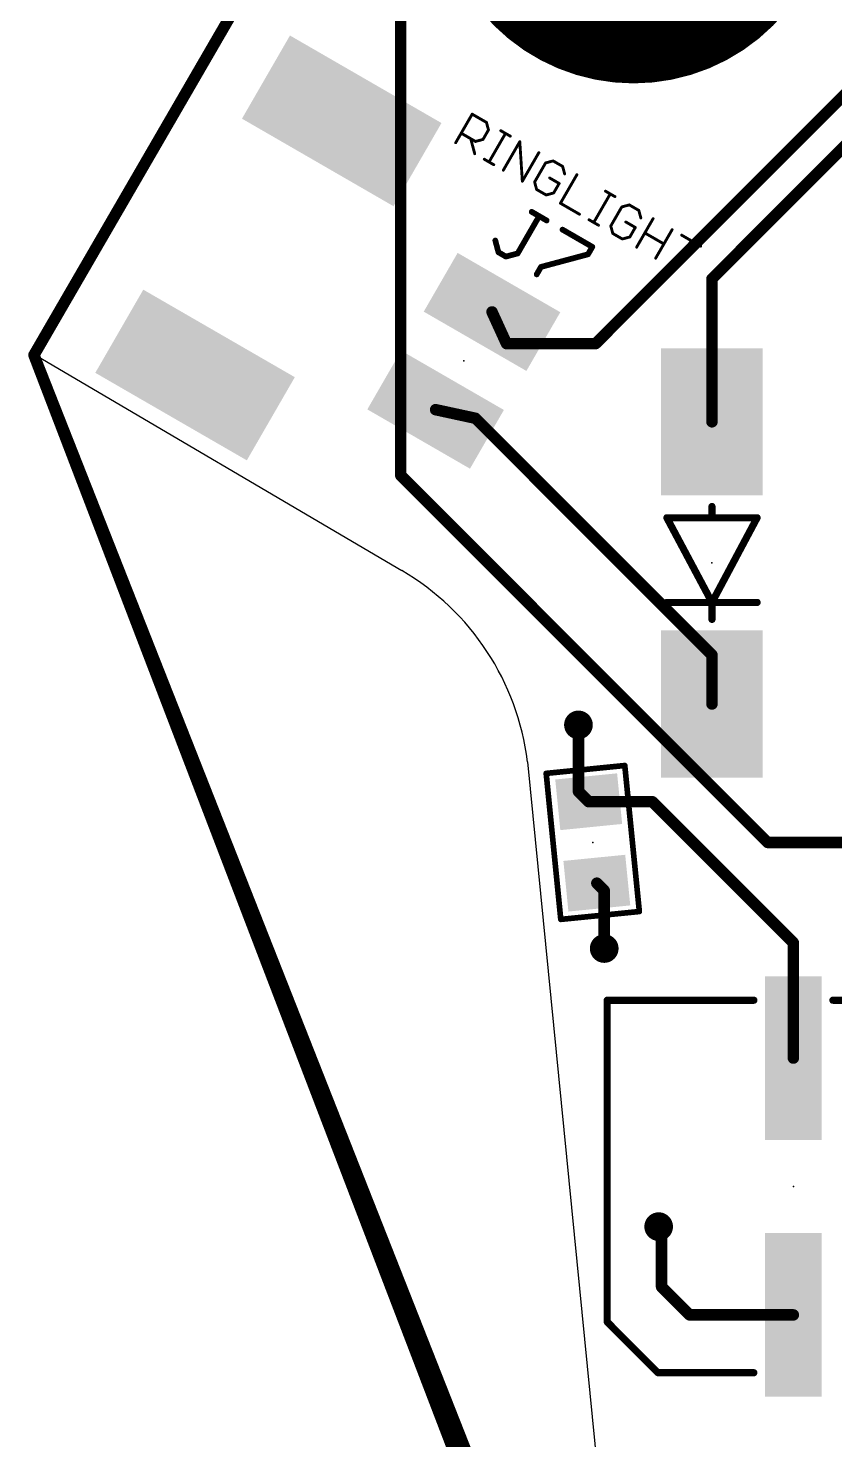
# Model space of a CAD drawing. Extents: x -0.2 to 82.8, y -0.2 to 76.
# Drawn here: x -0.15 to 14.15, y 30.72 to 55.73 of the extents above; entities that cross this region are included whole.
import ezdxf

# ---------------------------------------------------------------- set-up
doc = ezdxf.new("R2010")
doc.units = 0
for name, color, linetype in [('1', 22, 'CONTINUOUS'), ('15', 22, 'CONTINUOUS'), ('16', 175, 'CONTINUOUS'), ('18', 82, 'CONTINUOUS'), ('2', 175, 'CONTINUOUS'), ('20', 7, 'CONTINUOUS'), ('21', 253, 'CONTINUOUS'), ('23', 7, 'CONTINUOUS'), ('25', 253, 'CONTINUOUS'), ('29', 253, 'CONTINUOUS'), ('31', 253, 'CONTINUOUS')]:
    doc.layers.add(name, color=color, linetype=linetype)

# ---------------------------------------------------------------- blocks, each defined once
blk = doc.blocks.new('RECT')
blk.add_solid([(-0.5, -0.5), (0.5, -0.5), (-0.5, 0.5), (0.5, 0.5)])
blk = doc.blocks.new('ROUNDV')
at = {"const_width": 0.5}
blk.add_lwpolyline([(0, -0.25, 1), (0, 0.25, 1), (0, -0.25)], format="xyb", dxfattribs=at)

msp = doc.modelspace()

# ---------------------------------------------------------------- linework, layer by layer
at = {"layer": '1', "const_width": 0.2032}
for points in [[(9.906, 50.1396), (15.1892, 55.4228)], [(15.6972, 55.0164), (11.9684, 51.2876)], [(11.9684, 51.2876), (11.9684, 48.7534)], [(8.0692, 50.7008), (8.3256, 50.1396)], [(8.3256, 50.1396), (9.906, 50.1396)], [(7.7748, 48.8164), (7.0692, 48.9688)], [(7.7748, 48.8164), (11.9684, 44.6228)], [(11.9684, 44.6228), (11.9684, 43.7534)], [(9.6012, 43.3832), (9.6012, 42.2038)], [(9.6012, 42.2038), (9.7832, 42.0218)], [(9.7832, 42.0218), (10.9118, 42.0218)], [(10.9118, 42.0218), (13.4112, 39.5224)], [(10.0584, 40.4478), (9.9272, 40.579)], [(10.0584, 39.4208), (10.0584, 40.4478)], [(13.4112, 39.5224), (13.4112, 37.4794)], [(11.0744, 34.4424), (11.0236, 34.4932)], [(11.0744, 33.4264), (11.0744, 34.4424)], [(11.5714, 32.9294), (11.0744, 33.4264)], [(13.4112, 32.9294), (11.5714, 32.9294)]]:
    msp.add_lwpolyline(points, dxfattribs=at)
at = {"layer": '1', "const_width": 0.1016}
for points in [[(12.0192, 51.2876, 1), (11.9176, 51.2876)], [(11.9325, 51.3235, 1), (12.0043, 51.2517)], [(8.1154, 50.7219, 1), (8.023, 50.6797)], [(8.3256, 50.1904, 1), (8.3256, 50.0888)], [(8.2794, 50.1185, 1), (8.3718, 50.1607)], [(9.8701, 50.1755, 1), (9.9419, 50.1037)], [(9.906, 50.0888, 1), (9.906, 50.1904)], [(7.0799, 49.0184, 1), (7.0585, 48.9191)], [(7.8107, 48.8523, 1), (7.7389, 48.7805)], [(7.7641, 48.7667, 1), (7.7856, 48.866)], [(11.9176, 48.7534, 1), (12.0192, 48.7534)], [(12.0192, 44.6228, 1), (11.9176, 44.6228)], [(11.9325, 44.5869, 1), (12.0043, 44.6587)], [(11.9176, 43.7534, 1), (12.0192, 43.7534)], [(9.652, 43.3832, 1), (9.5504, 43.3832)], [(9.6371, 42.2397, 1), (9.5653, 42.1679)], [(9.5504, 42.2038, 1), (9.652, 42.2038)], [(9.7832, 42.0726, 1), (9.7832, 41.971)], [(9.7473, 41.9859, 1), (9.8191, 42.0577)], [(10.9477, 42.0577, 1), (10.8759, 41.9859)], [(10.9118, 41.971, 1), (10.9118, 42.0726)], [(9.9631, 40.6149, 1), (9.8913, 40.5431)], [(10.1092, 40.4478, 1), (10.0076, 40.4478)], [(10.0225, 40.4119, 1), (10.0943, 40.4837)], [(13.462, 39.5224, 1), (13.3604, 39.5224)], [(13.3753, 39.4865, 1), (13.4471, 39.5583)], [(10.0076, 39.4208, 1), (10.1092, 39.4208)], [(13.3604, 37.4794, 1), (13.462, 37.4794)], [(11.0595, 34.5291, 1), (10.9877, 34.4573)], [(11.1252, 34.4424, 1), (11.0236, 34.4424)], [(11.0385, 34.4065, 1), (11.1103, 34.4783)], [(11.1103, 33.4623, 1), (11.0385, 33.3905)], [(11.0236, 33.4264, 1), (11.1252, 33.4264)], [(11.5714, 32.9802, 1), (11.5714, 32.8786)], [(11.5355, 32.8935, 1), (11.6073, 32.9653)], [(13.4112, 32.8786, 1), (13.4112, 32.9802)]]:
    msp.add_lwpolyline(points, format="xyb", dxfattribs=at)
at = {"layer": '15', "const_width": 0.2032}
for points in [[(-0.0508, 49.9364), (12.4968, 71.5772)], [(10.668, 22.7584), (-0.0508, 49.9364)]]:
    msp.add_lwpolyline(points, dxfattribs=at)
at = {"layer": '15', "const_width": 0.1016}
for points in [[(-0.0035, 49.955, 1), (-0.0981, 49.9178)], [(-0.0947, 49.9619, 1), (-0.0069, 49.9109)]]:
    msp.add_lwpolyline(points, format="xyb", dxfattribs=at)
at = {"layer": '16', "const_width": 0.2032}
for points in [[(6.4516, 59.69), (6.4516, 47.8028)], [(6.4516, 47.8028), (12.954, 41.3004)], [(12.954, 41.3004), (29.464, 41.3004)]]:
    msp.add_lwpolyline(points, dxfattribs=at)
at = {"layer": '16', "const_width": 0.1016}
for points in [[(6.4875, 47.8387, 1), (6.4157, 47.7669)], [(6.4008, 47.8028, 1), (6.5024, 47.8028)], [(12.954, 41.3512, 1), (12.954, 41.2496)], [(12.9181, 41.2645, 1), (12.9899, 41.3363)]]:
    msp.add_lwpolyline(points, format="xyb", dxfattribs=at)
at = {"layer": '2', "const_width": 0.2032}
for points in [[(12.4968, 71.5772), (-0.0508, 49.9364)], [(-0.0508, 49.9364), (10.1092, 23.4188)]]:
    msp.add_lwpolyline(points, dxfattribs=at)
at = {"layer": '2', "const_width": 0.1016}
for points in [[(-0.0034, 49.9546, 1), (-0.0982, 49.9182)], [(-0.0947, 49.9619, 1), (-0.0069, 49.9109)]]:
    msp.add_lwpolyline(points, format="xyb", dxfattribs=at)
at = {"layer": '20'}
for p, q in [((12.5, 71.58), (0, 49.92)), ((0, 49.92), (6.47, 46.12)), ((8.7, 42.73), (10.67, 22.8))]:
    msp.add_line(p, q, dxfattribs=at)
at = {"layer": '20', "const_width": 3.5}
msp.add_lwpolyline([(10.578, 56.5, 1), (10.578, 60, 1), (10.578, 56.5)], format="xyb", dxfattribs=at)
at = {"layer": '20'}
msp.add_arc((4.1457, 42.1626), 4.5895, 7.102, 59.5732, dxfattribs=at)
at = {"layer": '21'}
for points, const_width in [([(7.4252, 53.6987), (7.7176, 54.205)], 0.0508), ([(7.7176, 54.205), (7.9708, 54.0588)], 0.0508), ([(7.9708, 54.0588), (8.0064, 53.9257)], 0.0508), ([(7.7759, 53.7213), (7.5227, 53.8674)], 0.0508), ([(7.6915, 53.77), (7.7628, 53.5038)], 0.0508), ([(7.909, 53.7569), (7.7759, 53.7213)], 0.0508), ([(8.0064, 53.9257), (7.909, 53.7569)], 0.0508), ([(8.016, 53.3576), (8.3083, 53.8639)], 0.0508), ([(8.224, 53.9127), (8.3927, 53.8152)], 0.0508), ([(8.2692, 53.2114), (8.5615, 53.7178)], 0.0508), ([(8.5615, 53.7178), (8.6067, 53.0165)], 0.0508), ([(8.6067, 53.0165), (8.8991, 53.5229)], 0.0508), ([(7.9316, 53.4063), (8.1004, 53.3088)], 0.0508), ([(9.0192, 53.341), (8.8243, 53.0034)], 0.0508), ([(9.1523, 53.3767), (9.0192, 53.341)], 0.0508), ([(9.3211, 53.2792), (9.1523, 53.3767)], 0.0508), ([(9.3567, 53.1461), (9.3211, 53.2792)], 0.0508), ([(8.8243, 53.0034), (8.8599, 52.8703)], 0.0508), ([(9.2593, 52.9773), (9.0905, 53.0748)], 0.0508), ([(9.5742, 53.1331), (9.2819, 52.6267)], 0.0508), ([(8.8599, 52.8703), (9.0287, 52.7729)], 0.0508), ([(9.0287, 52.7729), (9.1618, 52.8085)], 0.0508), ([(9.1618, 52.8085), (9.2593, 52.9773)], 0.0508), ([(9.8726, 52.2856), (10.165, 52.792)], 0.0508), ([(10.0806, 52.8407), (10.2494, 52.7433)], 0.0508), ([(9.2819, 52.6267), (9.6195, 52.4318)], 0.0508), ([(10.3694, 52.5614), (10.1745, 52.2238)], 0.0508), ([(10.5026, 52.5971), (10.3694, 52.5614)], 0.0508), ([(10.6714, 52.4996), (10.5026, 52.5971)], 0.0508), ([(10.707, 52.3665), (10.6714, 52.4996)], 0.0508), ([(9.7883, 52.3344), (9.957, 52.2369)], 0.0508), ([(10.6096, 52.1977), (10.4408, 52.2952)], 0.0508), ([(10.6322, 51.8471), (10.9245, 52.3535)], 0.0508), ([(10.1745, 52.2238), (10.2102, 52.0907)], 0.0508), ([(10.2102, 52.0907), (10.379, 51.9933)], 0.0508), ([(10.379, 51.9933), (10.5121, 52.0289)], 0.0508), ([(10.5121, 52.0289), (10.6096, 52.1977)], 0.0508), ([(10.7784, 52.1003), (11.1159, 51.9054)], 0.0508), ([(11.2621, 52.1586), (10.9698, 51.6522)], 0.0508), ([(11.4309, 52.0611), (11.7685, 51.8662)], 0.0508), ([(11.3073, 51.4573), (11.5997, 51.9637)], 0.0508), ([(11.9684, 47.0534), (11.9684, 47.2534)], 0.127), ([(11.9684, 47.0534), (11.1684, 47.0534)], 0.127), ([(11.1684, 47.0534), (11.9684, 45.5534)], 0.127), ([(12.7684, 47.0534), (11.9684, 47.0534)], 0.127), ([(11.9684, 45.5534), (12.7684, 47.0534)], 0.127), ([(11.1684, 45.5534), (11.9684, 45.5534)], 0.127), ([(11.9684, 45.5534), (11.9684, 45.2534)], 0.127), ([(11.9684, 45.5534), (12.7684, 45.5534)], 0.127), ([(9.0295, 42.5244), (10.4226, 42.6635)], 0.1), ([(9.2878, 39.9373), (9.0295, 42.5244)], 0.1), ([(10.4226, 42.6635), (10.6809, 40.0764)], 0.1), ([(10.6809, 40.0764), (9.2878, 39.9373)], 0.1), ([(10.1112, 32.8044), (10.1112, 38.5044)], 0.127), ([(12.7112, 38.5044), (10.1112, 38.5044)], 0.127), ([(16.7112, 38.5044), (14.1112, 38.5044)], 0.127), ([(11.0112, 31.9044), (10.1112, 32.8044)], 0.127), ([(12.7112, 31.9044), (11.0112, 31.9044)], 0.127)]:
    msp.add_lwpolyline(points, dxfattribs=dict(at, const_width=const_width))
for points, const_width in [([(7.7239, 54.216, 1), (7.7112, 54.194)], 0.0254), ([(7.7286, 54.1987, 1), (7.7066, 54.2114)], 0.0254), ([(7.983, 54.0621, 1), (7.9585, 54.0556)], 0.0254), ([(7.9644, 54.0478, 1), (7.9771, 54.0698)], 0.0254), ([(7.529, 53.8784, 1), (7.5163, 53.8564)], 0.0254), ([(7.7037, 53.7733, 1), (7.6792, 53.7667)], 0.0254), ([(7.898, 53.7633, 1), (7.92, 53.7506)], 0.0254), ([(7.9123, 53.7447, 1), (7.9057, 53.7692)], 0.0254), ([(7.9942, 53.9224, 1), (8.0187, 53.929)], 0.0254), ([(8.0174, 53.9194, 1), (7.9954, 53.9321)], 0.0254), ([(8.2303, 53.9237, 1), (8.2176, 53.9017)], 0.0254), ([(8.3193, 53.8576, 1), (8.2973, 53.8703)], 0.0254), ([(8.3864, 53.8042, 1), (8.3991, 53.8262)], 0.0254), ([(7.4142, 53.705, 1), (7.4362, 53.6923)], 0.0254), ([(7.7726, 53.7335, 1), (7.7792, 53.709)], 0.0254), ([(7.7695, 53.7103, 1), (7.7822, 53.7323)], 0.0254), ([(8.5742, 53.7186, 1), (8.5488, 53.7169)], 0.0254), ([(8.5725, 53.7114, 1), (8.5505, 53.7241)], 0.0254), ([(8.9101, 53.5165, 1), (8.8881, 53.5292)], 0.0254), ([(7.7505, 53.5005, 1), (7.7751, 53.507)], 0.0254), ([(7.938, 53.4173, 1), (7.9253, 53.3953)], 0.0254), ([(8.005, 53.3639, 1), (8.027, 53.3512)], 0.0254), ([(8.094, 53.2979, 1), (8.1067, 53.3198)], 0.0254), ([(9.0159, 53.3533, 1), (9.0224, 53.3287)], 0.0254), ([(9.0302, 53.3347, 1), (9.0082, 53.3474)], 0.0254), ([(9.1586, 53.3877, 1), (9.1459, 53.3657)], 0.0254), ([(9.1556, 53.3644, 1), (9.149, 53.389)], 0.0254), ([(9.3333, 53.2825, 1), (9.3088, 53.276)], 0.0254), ([(9.3147, 53.2682, 1), (9.3274, 53.2902)], 0.0254), ([(8.2582, 53.2178, 1), (8.2802, 53.205)], 0.0254), ([(8.5957, 53.0229, 1), (8.6177, 53.0101)], 0.0254), ([(8.5941, 53.0157, 1), (8.6194, 53.0173)], 0.0254), ([(8.8365, 53.0067, 1), (8.812, 53.0002)], 0.0254), ([(9.0968, 53.0858, 1), (9.0841, 53.0638)], 0.0254), ([(9.3445, 53.1428, 1), (9.369, 53.1494)], 0.0254), ([(9.5852, 53.1267, 1), (9.5632, 53.1394)], 0.0254), ([(8.8133, 53.0098, 1), (8.8353, 52.9971)], 0.0254), ([(8.8663, 52.8813, 1), (8.8536, 52.8593)], 0.0254), ([(8.8477, 52.867, 1), (8.8722, 52.8736)], 0.0254), ([(9.0254, 52.7851, 1), (9.032, 52.7606)], 0.0254), ([(9.0224, 52.7619, 1), (9.0351, 52.7839)], 0.0254), ([(9.1508, 52.8149, 1), (9.1728, 52.8022)], 0.0254), ([(9.1651, 52.7963, 1), (9.1585, 52.8208)], 0.0254), ([(9.2703, 52.971, 1), (9.2483, 52.9837)], 0.0254), ([(9.2529, 52.9663, 1), (9.2656, 52.9883)], 0.0254), ([(10.0869, 52.8517, 1), (10.0743, 52.8297)], 0.0254), ([(10.176, 52.7856, 1), (10.154, 52.7983)], 0.0254), ([(9.2882, 52.6377, 1), (9.2755, 52.6157)], 0.0254), ([(9.2709, 52.6331, 1), (9.2929, 52.6203)], 0.0254), ([(10.243, 52.7323, 1), (10.2557, 52.7543)], 0.0254), ([(10.3662, 52.5737, 1), (10.3727, 52.5491)], 0.0254), ([(10.3804, 52.5551, 1), (10.3584, 52.5678)], 0.0254), ([(10.5089, 52.6081, 1), (10.4962, 52.5861)], 0.0254), ([(10.5058, 52.5848, 1), (10.4993, 52.6094)], 0.0254), ([(10.6836, 52.5029, 1), (10.6591, 52.4964)], 0.0254), ([(10.665, 52.4886, 1), (10.6777, 52.5106)], 0.0254), ([(9.6131, 52.4208, 1), (9.6258, 52.4428)], 0.0254), ([(9.7946, 52.3453, 1), (9.7819, 52.3234)], 0.0254), ([(9.8616, 52.292, 1), (9.8836, 52.2793)], 0.0254), ([(10.4471, 52.3062, 1), (10.4344, 52.2842)], 0.0254), ([(10.6948, 52.3632, 1), (10.7193, 52.3698)], 0.0254), ([(10.9355, 52.3471, 1), (10.9135, 52.3598)], 0.0254), ([(9.9507, 52.2259, 1), (9.9634, 52.2479)], 0.0254), ([(10.1635, 52.2302, 1), (10.1855, 52.2175)], 0.0254), ([(10.1868, 52.2271, 1), (10.1623, 52.2206)], 0.0254), ([(10.2166, 52.1017, 1), (10.2039, 52.0797)], 0.0254), ([(10.1979, 52.0874, 1), (10.2225, 52.094)], 0.0254), ([(10.5011, 52.0353, 1), (10.5231, 52.0226)], 0.0254), ([(10.5154, 52.0167, 1), (10.5088, 52.0412)], 0.0254), ([(10.6206, 52.1914, 1), (10.5986, 52.2041)], 0.0254), ([(10.6032, 52.1867, 1), (10.6159, 52.2087)], 0.0254), ([(10.7847, 52.1113, 1), (10.772, 52.0893)], 0.0254), ([(11.2731, 52.1522, 1), (11.2511, 52.1649)], 0.0254), ([(11.4372, 52.0721, 1), (11.4245, 52.0501)], 0.0254), ([(10.3757, 52.0055, 1), (10.3823, 51.981)], 0.0254), ([(10.3727, 51.9823, 1), (10.3854, 52.0043)], 0.0254), ([(10.6212, 51.8535, 1), (10.6432, 51.8407)], 0.0254), ([(11.1096, 51.8944, 1), (11.1223, 51.9164)], 0.0254), ([(11.6107, 51.9573, 1), (11.5887, 51.97)], 0.0254), ([(11.7621, 51.8552, 1), (11.7748, 51.8772)], 0.0254), ([(10.9588, 51.6586, 1), (10.9808, 51.6458)], 0.0254), ([(11.2963, 51.4636, 1), (11.3183, 51.451)], 0.0254), ([(12.0001, 47.2534, 1), (11.9366, 47.2534)], 0.0635), ([(11.1684, 47.0852, 1), (11.1684, 47.0217)], 0.0635), ([(11.1964, 47.0683, 1), (11.1404, 47.0385)], 0.0635), ([(11.9684, 47.0852, 1), (11.9684, 47.0217)], 0.0635), ([(11.9366, 47.0534, 1), (12.0001, 47.0534)], 0.0635), ([(11.9684, 47.0217, 1), (11.9684, 47.0852)], 0.0635), ([(12.7964, 47.0385, 1), (12.7404, 47.0683)], 0.0635), ([(12.7684, 47.0217, 1), (12.7684, 47.0852)], 0.0635), ([(11.1684, 45.5852, 1), (11.1684, 45.5217)], 0.0635), ([(11.9684, 45.5852, 1), (11.9684, 45.5217)], 0.0635), ([(12.0001, 45.5534, 1), (11.9366, 45.5534)], 0.0635), ([(11.9404, 45.5683, 1), (11.9964, 45.5385)], 0.0635), ([(11.9404, 45.5385, 1), (11.9964, 45.5683)], 0.0635), ([(11.9684, 45.5217, 1), (11.9684, 45.5852)], 0.0635), ([(12.7684, 45.5217, 1), (12.7684, 45.5852)], 0.0635), ([(11.9366, 45.2534, 1), (12.0001, 45.2534)], 0.0635), ([(9.0544, 42.5269, 1), (9.0047, 42.522)], 0.05), ([(9.0271, 42.5493, 1), (9.032, 42.4996)], 0.05), ([(10.4475, 42.666, 1), (10.3977, 42.661)], 0.05), ([(10.4251, 42.6386, 1), (10.4201, 42.6884)], 0.05), ([(10.656, 40.0739, 1), (10.7057, 40.0788)], 0.05), ([(10.6833, 40.0515, 1), (10.6784, 40.1012)], 0.05), ([(9.2853, 39.9622, 1), (9.2903, 39.9124)], 0.05), ([(9.2629, 39.9348, 1), (9.3127, 39.9398)], 0.05), ([(10.143, 38.5044, 1), (10.0794, 38.5044)], 0.0635), ([(10.1112, 38.5362, 1), (10.1112, 38.4727)], 0.0635), ([(12.7112, 38.4727, 1), (12.7112, 38.5362)], 0.0635), ([(14.1112, 38.5362, 1), (14.1112, 38.4727)], 0.0635), ([(10.1337, 32.8269, 1), (10.0887, 32.7819)], 0.0635), ([(10.0794, 32.8044, 1), (10.143, 32.8044)], 0.0635), ([(11.0112, 31.9362, 1), (11.0112, 31.8727)], 0.0635), ([(10.9887, 31.8819, 1), (11.0337, 31.9269)], 0.0635), ([(12.7112, 31.8727, 1), (12.7112, 31.9362)], 0.0635)]:
    msp.add_lwpolyline(points, format="xyb", dxfattribs=dict(at, const_width=const_width))
at = {"layer": '23'}
for p in [(7.5692, 49.8348), (11.9684, 46.2534), (9.8552, 41.3004), (13.4112, 35.2044)]:
    msp.add_point(p, dxfattribs=at)
at = {"layer": '25', "const_width": 0.1016}
for points in [[(8.7729, 52.474), (9.0371, 52.3215)], [(8.5237, 51.7373), (8.905, 52.3978)], [(9.3189, 52.1588), (9.8473, 51.8537)], [(8.1274, 51.9661), (8.1832, 51.7577)], [(8.1832, 51.7577), (8.3153, 51.6815)], [(8.3153, 51.6815), (8.5237, 51.7373)], [(9.8473, 51.8537), (9.771, 51.7217)], [(8.9376, 51.4983), (8.8613, 51.3662)], [(9.771, 51.7217), (8.9376, 51.4983)]]:
    msp.add_lwpolyline(points, dxfattribs=at)
at = {"layer": '25', "const_width": 0.0508}
for points in [[(8.7856, 52.496, 1), (8.7602, 52.452)], [(8.927, 52.3851, 1), (8.883, 52.4105)], [(9.0244, 52.2995, 1), (9.0498, 52.3435)], [(9.3316, 52.1808, 1), (9.3062, 52.1368)], [(8.1519, 51.9727, 1), (8.1029, 51.9595)], [(8.1959, 51.7797, 1), (8.1705, 51.7357)], [(8.1587, 51.7512, 1), (8.2078, 51.7643)], [(8.5017, 51.75, 1), (8.5457, 51.7246)], [(8.5302, 51.7128, 1), (8.5171, 51.7618)], [(9.8693, 51.841, 1), (9.8253, 51.8664)], [(9.8346, 51.8317, 1), (9.86, 51.8757)], [(8.3087, 51.706, 1), (8.3219, 51.6569)], [(8.3026, 51.6595, 1), (8.328, 51.7035)], [(8.931, 51.5229, 1), (8.9441, 51.4738)], [(8.9596, 51.4856, 1), (8.9156, 51.511)], [(9.749, 51.7343, 1), (9.793, 51.709)], [(9.7776, 51.6971, 1), (9.7644, 51.7462)], [(8.8393, 51.3789, 1), (8.8833, 51.3535)]]:
    msp.add_lwpolyline(points, format="xyb", dxfattribs=at)

# ---------------------------------------------------------------- block references
at = {"layer": '1'}
for p, xscale, yscale, rotation in [((5.4051, 54.0865), 1.6, 3, 60), ((8.0692, 50.7008), 1.1, 2, 60), ((2.8051, 49.5831), 1.6, 3, 60), ((7.0692, 48.9688), 1.1, 2, 60), ((11.9684, 48.7534), 2.505, 1.7, 270), ((11.9684, 43.7534), 2.505, 1.7, 270), ((13.4112, 37.4794), 0.9, 2.8, 180), ((13.4112, 32.9294), 0.9, 2.8, 180)]:
    msp.add_blockref('RECT', p, dxfattribs=dict(at, xscale=xscale, yscale=yscale, rotation=rotation))
at = {"layer": '1', "xscale": 0.8, "rotation": 95.7}
for p in [(9.7832, 42.0218), (9.9272, 40.579)]:
    msp.add_blockref('RECT', p, dxfattribs=at)
at = {"layer": '18', "xscale": 0.508, "yscale": 0.508}
for p in [(9.6012, 43.3832), (9.6012, 43.3832), (9.6012, 43.3832), (9.6012, 43.3832), (10.0584, 39.4208), (10.0584, 39.4208), (10.0584, 39.4208), (10.0584, 39.4208), (11.0236, 34.4932), (11.0236, 34.4932), (11.0236, 34.4932), (11.0236, 34.4932)]:
    msp.add_blockref('ROUNDV', p, dxfattribs=at)
at = {"layer": '29'}
for p, xscale, yscale, rotation in [((5.4051, 54.0865), 1.7016, 3.1016, 60), ((8.0692, 50.7008), 1.2016, 2.1016, 60), ((2.8051, 49.5831), 1.7016, 3.1016, 60), ((11.9684, 48.7534), 2.6066, 1.8016, 270), ((7.0692, 48.9688), 1.2016, 2.1016, 60), ((11.9684, 43.7534), 2.6066, 1.8016, 270), ((9.7832, 42.0218), 0.9016, 1.1016, 95.7), ((9.9272, 40.579), 0.9016, 1.1016, 95.7), ((13.4112, 37.4794), 1.0016, 2.9016, 180), ((13.4112, 32.9294), 1.0016, 2.9016, 180)]:
    msp.add_blockref('RECT', p, dxfattribs=dict(at, xscale=xscale, yscale=yscale, rotation=rotation))
at = {"layer": '31'}
for p, xscale, yscale, rotation in [((5.4051, 54.0865), 1.6, 3, 60), ((8.0692, 50.7008), 1.1, 2, 60), ((2.8051, 49.5831), 1.6, 3, 60), ((7.0692, 48.9688), 1.1, 2, 60), ((11.9684, 48.7534), 2.505, 1.7, 270), ((11.9684, 43.7534), 2.505, 1.7, 270), ((13.4112, 37.4794), 0.9, 2.8, 180), ((13.4112, 32.9294), 0.9, 2.8, 180)]:
    msp.add_blockref('RECT', p, dxfattribs=dict(at, xscale=xscale, yscale=yscale, rotation=rotation))
at = {"layer": '31', "xscale": 0.8, "rotation": 95.7}
for p in [(9.7832, 42.0218), (9.9272, 40.579)]:
    msp.add_blockref('RECT', p, dxfattribs=at)

doc.saveas('drawing.dxf')
